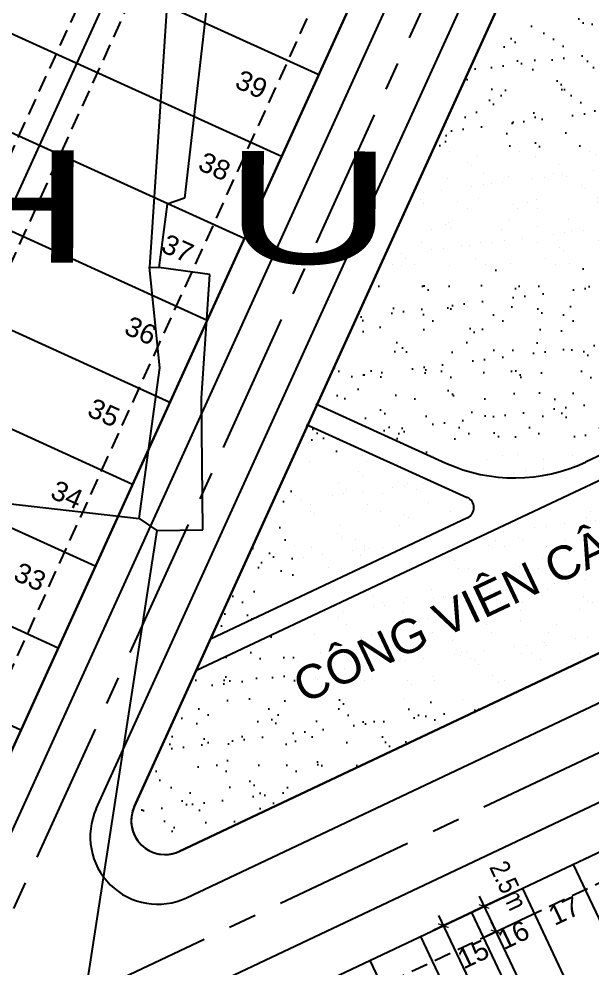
# Model space of a CAD drawing. Extents: x 597165 to 598689, y 1181586 to 1183364.
# Drawn here: x 597685.4 to 597736.3, y 1182838.7 to 1182923.2 of the extents above; entities that cross this region are included whole.
import ezdxf
from ezdxf.enums import TextEntityAlignment as Align

# ---------------------------------------------------------------- set-up
doc = ezdxf.new("R2010")
doc.units = 0
doc.header["$MEASUREMENT"] = 0
doc.linetypes.add('CENTER', pattern=[2, 1.25, -0.25, 0.25, -0.25])
doc.linetypes.add('DASHED', pattern=[0.75, 0.5, -0.25])
doc.layers.get('0').update_dxf_attribs({"linetype": 'CONTINUOUS'})
doc.layers.get('DEFPOINTS').update_dxf_attribs({"color": 8, "linetype": 'CONTINUOUS'})
for name, color, linetype in [('CGXD', 3, 'CONTINUOUS'), ('DIM-T', 7, 'CONTINUOUS'), ('DTEXT', 7, 'CONTINUOUS'), ('HA-CAY-XANH-KO', 3, 'CONTINUOUS'), ('NEN-HT', 8, 'CONTINUOUS'), ('NET-LE-CO', 3, 'CONTINUOUS'), ('NET-LENGOAI', 4, 'CONTINUOUS'), ('NET-LETRONG', 5, 'CONTINUOUS'), ('NET-PLO', 2, 'CONTINUOUS'), ('NET-TIM', 2, 'CENTER'), ('TEXT-SOLO', 7, 'CONTINUOUS')]:
    doc.layers.add(name, color=color, linetype=linetype)
doc.styles.add('AVO', font='VHELVEN.TTF')
doc.styles.add('VHEL-C-R', font='VHELVCN.TTF')
doc.styles.add('VHEL-R', font='VHELVEN.TTF')
doc.dimstyles.new('TL1000', dxfattribs={"dimscale": 0, "dimtxt": 2, "dimasz": 0.7, "dimexe": 1, "dimexo": 1, "dimgap": 0.5, "dimtad": 1, "dimdec": 1, "dimzin": 12, "dimtxsty": 'VHEL-C-R', "dimblk1": 'ARCHTICK', "dimblk2": 'ARCHTICK', "dimsah": 1, "dimcen": -0.09, "dimdle": 1, "dimclrd": 256, "dimclre": 256, "dimclrt": 256, "dimazin": 3, "dimtfac": 0.005, "dimtdec": 1, "dimtix": 1, "dimtmove": 0, "dimatfit": 3, "dimtolj": 1, "dimtzin": 0})
pattern_1 = [(37.26582263, (0, 0), (-0.11023521, 3.854130278), [0, -3.04, 0, -3.4, 0, -3.25]), (7.26582263, (0, 0), (3.562592942, 5.629778284), [0, -1.64, 0, -2.74, 0, -1.05]), (327.26582263, (-2.46, 0.01), (6.228277961, -0.014137947), [0, -1, 0, -3.6, 0, -4.7]), (317.26582263, (-2.46, 0.01), (6.019377384, 1.73076346), [0, -0.5, 0, -2.36, 0, -2.7])]

# ---------------------------------------------------------------- blocks, each defined once
blk = doc.blocks.new('_ARCHTICK')
at = {"color": 0, "linetype": 'BYBLOCK', "const_width": 0.15}
blk.add_lwpolyline([(-0.5, -0.5), (0.5, 0.5)], dxfattribs=at)
blk = doc.blocks.new('*D679')
at = {"linetype": 'BYBLOCK'}
for p, q in [((597729.455, 1182845.55), (597725.838, 1182843.842)), ((597726.316, 1182845.173), (597727.81, 1182842.008)), ((597730.523, 1182843.29), (597726.906, 1182841.581))]:
    blk.add_line(p, q, dxfattribs=at)
at = {"layer": 'DEFPOINTS', "color": 0, "linetype": 'BYBLOCK'}
for p in [(597730.36, 1182845.977), (597731.427, 1182843.717), (597727.81, 1182842.008)]:
    blk.add_point(p, dxfattribs=at)
at = {"linetype": 'BYBLOCK', "xscale": 0.7, "yscale": 0.7, "zscale": 0.7}
for p, rotation in [((597726.743, 1182844.269), 115.2825172492049), ((597727.81, 1182842.008), 295.2825172492049)]:
    blk.add_blockref('_ARCHTICK', p, dxfattribs=dict(at, rotation=rotation))
at = {"linetype": 'BYBLOCK', "insert": (597728.906, 1182846.124), "char_height": 1.75, "attachment_point": 5, "rotation": 295.28252, "style": 'VHEL-C-R'}
blk.add_mtext('\\A1;2.5m', dxfattribs=at)
blk = doc.blocks.new('*D678')
at = {"linetype": 'BYBLOCK'}
for p, q in [((597727.383, 1182842.913), (597735.071, 1182826.637)), ((597737.356, 1182828.822), (597733.739, 1182827.114))]:
    blk.add_line(p, q, dxfattribs=at)
at = {"layer": 'DEFPOINTS', "color": 0, "linetype": 'BYBLOCK'}
for p in [(597731.427, 1182843.717), (597738.261, 1182829.249), (597734.644, 1182827.541)]:
    blk.add_point(p, dxfattribs=at)
at = {"linetype": 'BYBLOCK', "xscale": 0.7, "yscale": 0.7, "zscale": 0.7}
for p, rotation in [((597727.81, 1182842.008), 115.2825172492049), ((597734.644, 1182827.541), 295.2825172492049)]:
    blk.add_blockref('_ARCHTICK', p, dxfattribs=dict(at, rotation=rotation))
at = {"linetype": 'BYBLOCK', "insert": (597732.487, 1182835.37), "char_height": 1.75, "attachment_point": 5, "rotation": 295.28252, "style": 'VHEL-C-R'}
blk.add_mtext('\\A1;16m', dxfattribs=at)
blk = doc.blocks.new('*D673')
at = {"linetype": 'BYBLOCK'}
for p, q in [((597729.455, 1182845.55), (597722.222, 1182842.134)), ((597722.699, 1182843.465), (597732.095, 1182823.572)), ((597737.997, 1182827.466), (597730.763, 1182824.049))]:
    blk.add_line(p, q, dxfattribs=at)
at = {"layer": 'DEFPOINTS', "color": 0, "linetype": 'BYBLOCK'}
for p in [(597730.36, 1182845.977), (597738.901, 1182827.893), (597731.667, 1182824.476)]:
    blk.add_point(p, dxfattribs=at)
at = {"linetype": 'BYBLOCK', "xscale": 0.7, "yscale": 0.7, "zscale": 0.7}
for p, rotation in [((597723.126, 1182842.561), 115.2825172524387), ((597731.667, 1182824.476), 295.2825172524387)]:
    blk.add_blockref('_ARCHTICK', p, dxfattribs=dict(at, rotation=rotation))
at = {"linetype": 'BYBLOCK', "insert": (597728.657, 1182834.114), "char_height": 1.75, "attachment_point": 5, "rotation": 295.28252, "style": 'VHEL-C-R'}
blk.add_mtext('\\A1;20m', dxfattribs=at)

msp = doc.modelspace()

# ---------------------------------------------------------------- hatches: boundary and pattern name
at = {"layer": 'HA-CAY-XANH-KO'}
h = msp.add_hatch(dxfattribs=at)
h.set_pattern_fill('AR-SAND', color=256, scale=2, angle=359.765823, style=0)
h.set_pattern_definition(pattern_1)
h.paths.add_polyline_path([(597736.6665, 1182936.1248, 0.4142136), (597732.6938, 1182934.6354), (597727.4359, 1182923.0698), (597752.3522, 1182910.9639, -0.1975605), (597766.283, 1182914.0566, 0.3410621), (597771.6839, 1182916.9147), (597772.9236, 1182919.6416)])
h = msp.add_hatch(dxfattribs=at)
h.set_pattern_fill('AR-SAND', color=256, scale=2, angle=359.765823, style=0)
h.set_pattern_definition(pattern_1)
h.paths.add_polyline_path([(597744.6259, 1182898.9665, -0.1975603), (597752.3522, 1182910.9639), (597727.4359, 1182923.0698), (597724.2045, 1182915.9618)])
h = msp.add_hatch(dxfattribs=at)
h.set_pattern_fill('AR-SAND', color=256, scale=2, angle=359.765823, style=0)
h.set_pattern_definition(pattern_1)
h.paths.add_polyline_path([(597790.9966, 1182892.3127), (597796.0069, 1182894.6791, 0.6387275), (597795.9011, 1182909.1956), (597774.7443, 1182918.8139), (597767.0757, 1182901.9458)])
h.paths.add_polyline_path([(597659.352, 1182899.3371), (597771.028, 1182898.8807), (597771.0784, 1182911.2148), (597659.4025, 1182911.6713)], flags=9)
h = msp.add_hatch(dxfattribs=at)
h.set_pattern_fill('AR-SAND', color=256, scale=2, angle=359.765823, style=0)
h.set_pattern_definition(pattern_1)
h.paths.add_polyline_path([(597729.6603, 1182897.7081), (597736.0146, 1182906.1331), (597724.2045, 1182915.9618), (597720.8618, 1182908.6091)])
h = msp.add_hatch(dxfattribs=at)
h.set_pattern_fill('AR-SAND', color=256, scale=2, angle=359.765823, style=0)
h.set_pattern_definition(pattern_1)
h.paths.add_polyline_path([(597720.8618, 1182908.6091), (597711.8989, 1182888.894), (597723.3543, 1182883.6861, 0.2204591), (597735.7687, 1182883.7766), (597738.621, 1182885.1238, 0.0237163), (597739.4582, 1182885.5689)])
h = msp.add_hatch(dxfattribs=at)
h.set_pattern_fill('AR-SAND', color=256, scale=2, angle=359.765823, style=0)
h.set_pattern_definition(pattern_1)
h.paths.add_polyline_path([(597736.0146, 1182906.1331), (597744.6259, 1182898.9665), (597744.3383, 1182894.654), (597743.8571, 1182891.0645), (597742.5525, 1182888.4456), (597740.7518, 1182886.4835), (597739.4582, 1182885.5689), (597729.6603, 1182897.7081)])
h = msp.add_hatch(dxfattribs=at)
h.set_pattern_fill('AR-SAND', color=256, scale=2, angle=359.765823, style=0)
h.set_pattern_definition(pattern_1)
h.paths.add_polyline_path([(597725.2612, 1182878.8136, 0.6387275), (597725.248, 1182880.6282), (597711.0711, 1182887.0733), (597707.5702, 1182879.3725), (597712.5121, 1182872.7919)])
h.paths.add_polyline_path([(597712.5121, 1182872.7919), (597707.5702, 1182879.3725), (597702.4091, 1182868.02)])
h = msp.add_hatch(dxfattribs=at)
h.set_pattern_fill('AR-SAND', color=256, scale=2, angle=359.765823, style=0)
h.set_pattern_definition(pattern_1)
h.paths.add_polyline_path([(597749.7423, 1182872.8272), (597740.7797, 1182883.9315), (597713.7382, 1182871.1592), (597722.2405, 1182859.8374)])
h = msp.add_hatch(dxfattribs=at)
h.set_pattern_fill('AR-SAND', color=256, scale=2, angle=359.765823, style=0)
h.set_pattern_definition(pattern_1)
h.paths.add_polyline_path([(597722.2405, 1182859.8374), (597713.7382, 1182871.1592), (597701.1286, 1182865.2033), (597695.6356, 1182853.1206, 0.6984535), (597699.6478, 1182849.1664)])
h = msp.add_hatch(dxfattribs=at)
h.set_pattern_fill('AR-SAND', color=256, scale=2, angle=359.765823, style=0)
h.set_pattern_definition(pattern_1)
edge = h.paths.add_edge_path()
edge.add_arc((597689.012, 1182746.8206), 4, 205.282517, 295.282517)
edge.add_line((597690.7203, 1182743.2037), (597884.2218, 1182834.5993))
edge.add_arc((597882.5135, 1182838.2161), 4, 295.282517, 385.282517)
edge.add_line((597886.1304, 1182839.9245), (597881.0054, 1182850.775))
edge.add_arc((597877.3885, 1182849.0667), 4, 25.282517, 115.282517)
edge.add_line((597875.6802, 1182852.6835), (597682.1786, 1182761.288))
edge.add_arc((597683.887, 1182757.6711), 4, 115.282517, 205.282517)
edge.add_line((597680.2701, 1182755.9628), (597682.8326, 1182750.5375))
edge.add_line((597682.8326, 1182750.5375), (597685.3951, 1182745.1123))

# ---------------------------------------------------------------- linework, layer by layer
at = {"layer": 'CGXD', "linetype": 'DASHED', "ltscale": 3}
msp.add_lwpolyline([(597744.7837, 1183043.3821), (597734.0805, 1183048.2479), (597729.7865, 1183046.638), (597642.7382, 1182855.1634, 0.2187682), (597642.8044, 1182838.879), (597646.4891, 1182831.0144), (597651.0924, 1182829.5502), (597661.493, 1182834.4627), (597655.5372, 1182847.0722)], format="xyb", close=True, dxfattribs=at)
for points in [[(597760.7381, 1183032.5668), (597759.1282, 1183036.8607), (597748.425, 1183041.7266), (597658.8609, 1182844.7182), (597663.3014, 1182835.3169), (597669.1789, 1182838.093), (597675.0215, 1182844.0214)], [(597776.477, 1182847.3), (597771.1537, 1182858.5705), (597766.4469, 1182860.2574), (597672.4408, 1182815.8561), (597679.2742, 1182801.3887)]]:
    msp.add_lwpolyline(points, close=True, dxfattribs=at)
at = {"layer": 'NEN-HT', "linetype": 'CONTINUOUS'}
for p, q in [((597698.82, 1182928.58), (597696.99, 1182901.09)), ((597702.18, 1182925.29), (597700.12, 1182907.24)), ((597700.12, 1182907.24), (597698.57, 1182906.69)), ((597698.57, 1182906.69), (597697.84, 1182901.08)), ((597697.92, 1182892.15), (597696.99, 1182901.09)), ((597696.99, 1182901.09), (597697.84, 1182901.08)), ((597702.37, 1182900.46), (597697.84, 1182901.08)), ((597701.63, 1182889.47), (597702.37, 1182900.46)), ((597696.08, 1182878.77), (597697.92, 1182892.15)), ((597701.74, 1182877.75), (597701.63, 1182889.47)), ((597620.68, 1182887.36), (597696.08, 1182878.77)), ((597696.08, 1182878.77), (597697.66, 1182877.68)), ((597697.66, 1182877.68), (597685.74, 1182800.56)), ((597697.66, 1182877.68), (597701.74, 1182877.75))]:
    msp.add_line(p, q, dxfattribs=at)
at = {"layer": 'NET-LE-CO'}
for p, q in [((597756.7613, 1182891.48), (597701.1286, 1182865.2033)), ((597711.7978, 1182888.9399), (597723.3543, 1182883.6861)), ((597710.9701, 1182887.1192), (597725.248, 1182880.6282)), ((597738.621, 1182885.1238), (597735.7687, 1182883.7766)), ((597725.2612, 1182878.8136), (597702.4091, 1182868.02))]:
    msp.add_line(p, q, dxfattribs=at)
for centre, radius, start, end in [((597729.4639, 1182897.1251), 14.7626, 245.552484, 295.282517), ((597724.8342, 1182879.7179), 1, 295.282517, 65.552484)]:
    msp.add_arc(centre, radius, start, end, dxfattribs=at)
at = {"layer": 'NET-LENGOAI', "ltscale": 20}
for p, q in [((597681.6505, 1182844.105), (597766.7145, 1183031.2149)), ((597692.2643, 1182852.9538), (597729.1351, 1182934.0563)), ((597700.2888, 1182845.0454), (597808.2366, 1182896.0318)), ((597655.6495, 1182815.1137), (597764.6072, 1182866.5771))]:
    msp.add_line(p, q, dxfattribs=at)
msp.add_arc((597697.7263, 1182850.4707), 6, 155.552484, 295.282517, dxfattribs=at)
at = {"layer": 'NET-LETRONG', "ltscale": 20}
for p, q in [((597677.5321, 1182842.2949), (597763.9834, 1183032.4565)), ((597695.6356, 1182853.1206), (597732.6938, 1182934.6354)), ((597699.6478, 1182849.1664), (597796.0069, 1182894.6791))]:
    msp.add_line(p, q, dxfattribs=at)
at = {"layer": 'NET-LETRONG'}
for p, q in [((597763.9834, 1183032.4565), (597677.5321, 1182842.2949)), ((597732.6938, 1182934.6354), (597695.6356, 1182853.1206)), ((597805.7623, 1182899.2868), (597699.6478, 1182849.1664)), ((597699.6478, 1182849.1664), (597805.7623, 1182899.2868)), ((597657.81, 1182811.7104), (597766.3155, 1182862.9602))]:
    msp.add_line(p, q, dxfattribs=at)
at = {"layer": 'NET-LETRONG', "ltscale": 20}
msp.add_arc((597698.3666, 1182851.879), 3, 155.552484, 295.282517, dxfattribs=at)
at = {"layer": 'NET-LETRONG'}
for start, end in [(155.552484, 270), (270, 295.282517)]:
    msp.add_arc((597698.3666, 1182851.879), 3, start, end, dxfattribs=at)
at = {"layer": 'NET-PLO'}
for p, q in [((597657.7415, 1182847.0883), (597747.8459, 1183045.2854)), ((597712.0441, 1182918.2087), (597675.6304, 1182934.7631)), ((597708.7332, 1182910.926), (597672.3196, 1182927.4804)), ((597705.4223, 1182903.6432), (597669.0087, 1182920.1976)), ((597702.1114, 1182896.3605), (597665.6978, 1182912.9149)), ((597698.8006, 1182889.0778), (597662.3869, 1182905.6322)), ((597695.4897, 1182881.7951), (597659.0761, 1182898.3494)), ((597692.1788, 1182874.5123), (597655.7652, 1182891.0667)), ((597688.8679, 1182867.2296), (597652.4543, 1182883.784)), ((597685.5571, 1182859.9469), (597649.1434, 1182876.5013)), ((597734.668, 1182848.0123), (597751.7513, 1182811.8438)), ((597730.147, 1182845.8769), (597747.2303, 1182809.7084)), ((597725.6259, 1182843.7415), (597742.7092, 1182807.573)), ((597721.1049, 1182841.6061), (597738.1881, 1182805.4376)), ((597716.5838, 1182839.4707), (597733.6671, 1182803.3022))]:
    msp.add_line(p, q, dxfattribs=at)
at = {"layer": 'NET-TIM', "ltscale": 10}
for p, q in [((597678.7339, 1182830.4407), (597773.9979, 1183039.9871)), ((597636.309, 1182810.4024), (597951.5174, 1182959.2831))]:
    msp.add_line(p, q, dxfattribs=at)

# ---------------------------------------------------------------- texts
at = {"layer": 'DTEXT', "style": 'VHEL-R', "width": 1.5}
msp.add_text('K  H  U        A', height=10, rotation=359.765823, dxfattribs=at).set_placement((597715.1993, 1182901.3874), align=Align.CENTER)
at = {"layer": 'DTEXT', "style": 'VHEL-R'}
msp.add_text('COÂNG VIEÂN CAÂY XANH', height=3, rotation=25.282517, dxfattribs=at).set_placement((597710.7292, 1182862.2672))
at = {"layer": 'TEXT-SOLO', "color": 3, "style": 'AVO'}
for s, rotation, p in [('39', 335.786661, (597705.7134, 1182916.5603)), ('38', 335.786661, (597702.4323, 1182909.2641)), ('37', 335.786661, (597699.1512, 1182901.9679)), ('36', 335.786661, (597695.8701, 1182894.6717)), ('35', 335.786661, (597692.589, 1182887.3755)), ('34', 335.786661, (597689.3079, 1182880.0793)), ('33', 335.786661, (597686.0269, 1182872.7831)), ('17', 25.516695, (597734.2426, 1182843.1092)), ('16', 25.516695, (597729.7303, 1182840.9554)), ('15', 25.516695, (597726.1531, 1182839.2431))]:
    msp.add_text(s, height=1.75, rotation=rotation, dxfattribs=at).set_placement(p, align=Align.CENTER)

# ---------------------------------------------------------------- dimensions: what is measured, and where the dimension line sits
at = {"layer": 'DIM-T'}
dim = msp.add_linear_dim(base=(597727.8104, 1182842.0085), p1=(597730.3595, 1182845.9773), p2=(597731.4272, 1182843.7168), angle=295.282517, dimstyle='TL1000', override={"dimscale": 1, "dimtxt": 1.75, "dimpost": 'm'}, dxfattribs=at)
dim.commit()
dim.dimension.update_dxf_attribs({"geometry": '*D679', "text_midpoint": (597728.906, 1182846.1237), "dimtype": 161})
dim = msp.add_aligned_dim(p1=(597730.3595, 1182845.9773), p2=(597738.9012, 1182827.8931), distance=-8, dimstyle='TL1000', override={"dimscale": 1, "dimtxt": 1.75, "dimpost": 'm'}, dxfattribs=at)
dim.commit()
dim.dimension.update_dxf_attribs({"geometry": '*D673', "text_midpoint": (597728.6568, 1182834.1138)})
dim = msp.add_linear_dim(base=(597734.6437, 1182827.5411), p1=(597731.4272, 1182843.7168), p2=(597738.2605, 1182829.2494), angle=295.282517, dimstyle='TL1000', override={"dimscale": 1, "dimtxt": 1.75, "dimpost": 'm', "dimse1": 1}, dxfattribs=at)
dim.commit()
dim.dimension.update_dxf_attribs({"geometry": '*D678', "text_midpoint": (597732.4872, 1182835.37)})

doc.saveas('drawing.dxf')
